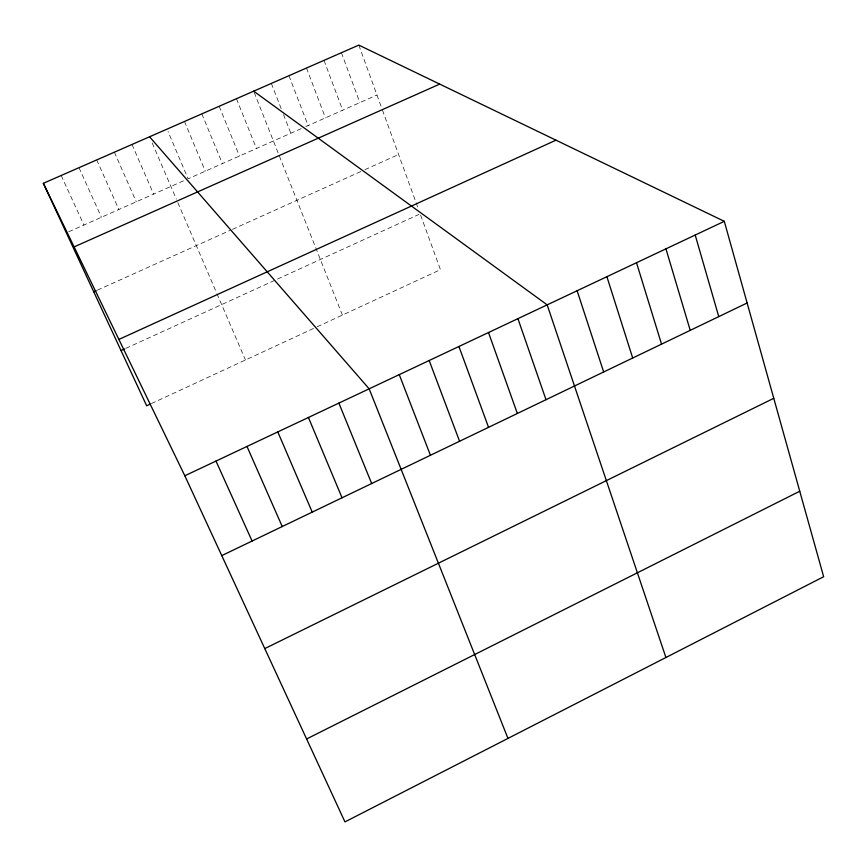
<?xml version="1.0" encoding="UTF-8"?>
<svg xmlns="http://www.w3.org/2000/svg" width="867" height="867" viewBox="0 0 867 867"><rect width="100%" height="100%" fill="white"/><g stroke="black" fill="none" stroke-linecap="round" stroke-linejoin="round"><path stroke-width="0.65" stroke-dasharray="4.33 3.25" d="M151.411 403.578L316.032 327.303M317.181 326.772L440.447 269.659L420.17 213.867M125.867 348.371L418.989 214.409M97.429 290.152L230.058 230.416M232.464 229.343L363.717 170.225M364.92 169.683L398.592 154.521M68.688 231.782L184.422 180.444M301.207 128.63L188.117 178.808L168.1 131.6M305.834 126.571L376.961 95.023M61.199 175.481L83.915 225.03M78.984 167.689L101.428 217.259M96.714 159.929L118.877 209.521M114.39 152.18L136.271 201.805M132.001 144.464L153.611 194.11M152.213 142.99L176.337 199.117M177.854 202.661L216.436 292.461M216.956 293.675L245.448 360.011M184.487 121.478L205.284 171.189M201.859 113.859L222.396 163.592M219.188 106.273L239.455 156.027M236.453 98.708L256.448 148.485M254.161 92.411L278.361 153.481M279.347 155.984L342.411 315.079M271.338 83.427L281.558 109.578M283.498 114.563L290.803 133.247M288.949 75.711L308.153 125.552M306.506 68.016L325.439 117.879M323.998 60.354L342.671 110.228M341.435 52.714L359.848 102.609M358.819 45.106L381.523 107.562M382.434 110.076L415.727 201.653M416.171 202.878L417.948 207.766"/><path stroke-width="1.3" d="M306.604 738.977L799.753 491.231M264.782 648.592L773.776 398.3M221.768 555.617L747.126 302.984M184.823 475.766L724.292 221.323L823.65 576.718L344.968 821.894L184.823 475.766L43.35 183.305L358.819 45.106L724.292 221.323M150.219 404.13L146.664 405.778L43.35 183.305M118.877 339.441L555.985 140.172M121.033 350.582L124.653 348.924M93.744 291.811L96.204 290.705M74.118 246.9L439.699 84.099M253.663 91.165L547.164 304.859L665.921 657.511M149.547 136.78L369.158 388.817L507.964 738.413M215.991 461.06L252.091 541.041M246.987 446.44L282.241 526.54M277.798 431.907L312.228 512.126M308.424 417.46L342.031 497.788M338.878 403.101L371.672 483.537M399.253 374.62L430.433 455.273M429.176 360.509L459.575 441.26M458.936 346.475L488.544 427.333M488.511 332.527L517.35 413.472M517.924 318.655L546.004 399.698M577.119 290.738L603.67 371.965M606.9 276.692L632.693 358.006M636.508 262.723L661.543 344.134M665.943 248.84L690.23 330.338M695.204 235.044L718.754 316.618"/></g></svg>
